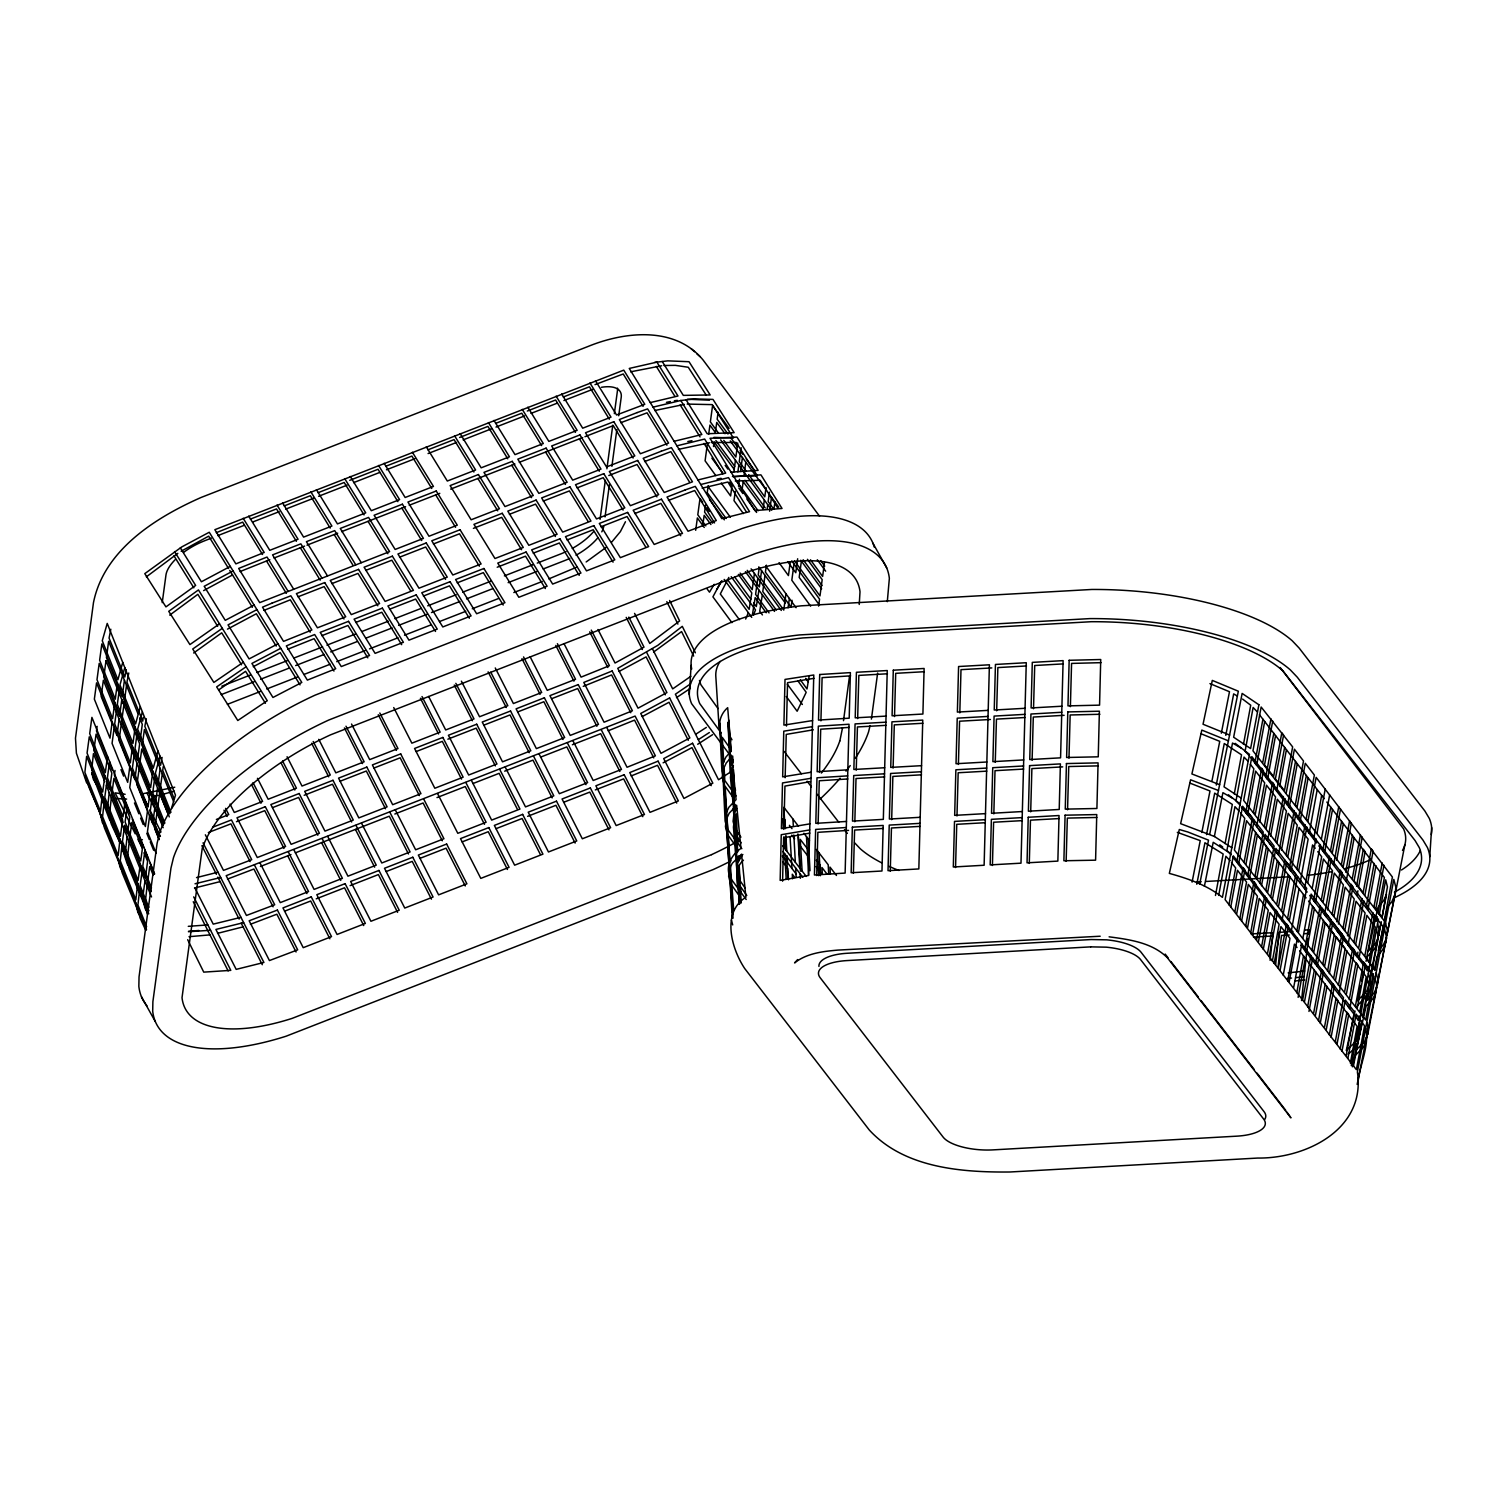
<?xml version="1.0" encoding="UTF-8"?>
<svg xmlns="http://www.w3.org/2000/svg" width="1507" height="1507" viewBox="0 0 1507 1507"><rect width="100%" height="100%" fill="white"/><g stroke="black" fill="none" stroke-linecap="round" stroke-linejoin="round"><path stroke-width="1.5" d="M118.111 858.651L120.108 867.505L122.952 872.176L104.435 827.833L102.495 819.638L84.825 775.446C90.194 793.285 99.952 809.862 105.584 827.852L102.344 822.558L100.423 814.458L146.537 929.706M120.183 863.831L122.199 872.779L140.339 916.482L137.872 912.451L135.8 902.844M143.146 899.98L145.124 908.608L148.082 913.468L129.282 869.03L127.379 861.024L148.741 913.807M145.237 905.161L147.234 913.882M137.872 908.024L139.963 917.725L145.783 930.384M782.585 881.181L783.621 837.76L809.843 833.126M783.828 829.415L784.94 786.089L810.427 781.624M785.147 777.725L786.258 734.399L813.309 729.821M786.466 726.054L787.558 682.709L813.968 678.32M816.7 875.548L817.868 832.316L848.554 830.395M818.113 823.99L819.281 780.758L847.819 778.968M819.525 772.432L820.693 729.2L849.213 727.41M820.919 720.873L822.106 677.641L850.607 675.852M853.395 873.288L854.601 830.056L883.215 828.454M854.827 821.729L856.014 778.516L884.628 776.896M856.24 770.171L857.426 726.958L886.041 725.338M857.653 718.632L858.839 675.4L887.453 673.78M890.26 871.216L891.447 827.983L920.061 826.382M891.673 819.657L892.86 776.425L921.493 774.824M893.105 768.099L894.291 724.886L922.906 723.266M894.518 716.541L895.704 673.328L924.318 671.708M955.551 867.542L956.738 824.31L985.371 822.709M956.983 815.984L958.169 772.752L986.784 771.151M958.395 764.426L959.582 721.213L990.4 719.479M959.808 712.868L960.995 669.654L991.813 667.921M992.416 865.47L993.603 822.238L1022.217 820.637M993.829 813.912L995.016 770.68L1023.63 769.079M995.26 762.354L996.447 719.122L1025.061 717.52M996.673 710.795L997.86 667.582L1026.474 665.962M1029.281 863.398L1030.468 820.166L1059.082 818.565M1030.694 811.84L1031.881 768.608L1062.699 766.875M1032.107 760.282L1033.293 717.049L1064.112 715.316M1033.519 708.723L1034.706 665.51L1063.339 663.89M1066.146 861.326L1067.333 818.094L1096.795 817.472M1067.559 809.768L1068.746 766.536L1098.339 765.876M1068.972 758.209L1070.158 714.977L1099.884 714.28M1070.384 706.651L1071.571 663.419L1100.995 662.666M689.264 694.463L691.148 665.322M1429.766 856.767L1431.65 827.644M722.644 762.297L719.574 722.833L721.91 771.414L723.624 778.196M732.553 912.658L729.369 869.52L728.635 876.321L730.028 881.765M1385.555 923.169L1387.382 930.384L1386.911 935.376L1395.407 891.579L1395.821 887.152L1393.805 879.391L1357.393 1072.004C1366.039 1129.026 1306.343 1158.657 1257.761 1158.054L1009.973 1171.994C961.428 1172.465 904.143 1168 869.238 1129.949L744.778 968.624C731.347 948.562 721.363 912.526 745.908 897.23L741.576 854.149L732.214 863.36L729.275 869.727M1374.384 969.397L1377.134 956.38L1382.371 950.314L1385.442 943.627L1386.61 937.806L1383.464 944.625L1378.378 950.54L1387.646 906.705L1391.752 901.94L1395.162 894.009L1357.167 1084.418M1270.1 960.336L1273.019 932.682L1251.017 933.926M1275.657 964.593L1279.066 932.343L1286.582 931.929M1301.539 1000.554L1306.946 949.711M1307.36 945.944L1308.133 938.541M1308.585 934.265L1309.093 929.593L1305.213 930.139M1278.03 967.664L1281.477 935.47L1289.257 935.037M97.126 726.336L96.505 730.989L107.901 759.114M102.25 795.3L100.479 811.406L84.882 772.394L86.634 756.307L148.515 910.793M104.887 775.841L102.683 792.117L87.067 753.104L89.271 736.829L122.594 820.015L120.39 836.291L104.774 797.297L106.959 781.022M107.524 756.363L105.32 772.639L89.704 733.645L91.908 717.37L154.543 873.759M112.196 721.872L109.992 738.147L94.357 699.154L96.561 682.878L147.573 810.257L145.388 826.533L129.753 787.539L131.957 771.264M114.815 702.413L112.611 718.688L96.994 679.695L99.198 663.419L163.566 824.141M117.452 682.954L115.248 699.229L99.632 660.217L101.836 643.941L169.669 813.347M104.341 800.481L102.57 816.606L118.168 855.599L119.957 839.493M109.597 761.562L107.393 777.838L123.009 816.832L125.213 800.556M114.268 727.071L112.064 743.347L127.681 782.34L129.885 766.065M116.906 707.612L114.702 723.887L130.318 762.881L132.522 746.605M119.524 688.134L117.339 704.409L132.955 743.403L135.159 727.128M109.22 792.588L107.468 808.675L91.701 769.738L93.434 753.651L104.831 781.775M119.147 719.159L116.943 735.435L114.325 728.955M124.422 680.222L122.218 696.498L106.432 657.561L108.636 641.285L137.985 713.696M111.33 797.768L109.559 813.855L125.345 852.811L127.097 836.705M115.022 770.454L114.381 775.107L130.167 814.044M121.257 724.34L119.053 740.615L134.839 779.552L137.024 763.277M126.513 685.402L124.309 701.678L135.724 729.802M122.029 844.673L120.259 860.798L135.856 899.792L137.646 883.686M127.304 805.736L125.1 822.012L140.716 861.024L142.92 844.749M134.594 751.786L132.39 768.061L148.006 807.074L150.21 790.798M137.231 732.327L135.027 748.602L150.643 787.596L152.847 771.32M143.24 717.389L142.732 721.156L126.946 682.219L128.773 673.007M129.206 841.886L127.436 857.992L137.947 883.95M139.134 768.457L136.93 784.733L152.716 823.67L154.92 807.394M162.229 602.649L165.958 575.071A40.162 17.217 -29.1 0 1 175.019 559.813M140.283 864.208L138.079 880.484L122.463 841.49L124.667 825.214L151.039 891.07M139.718 888.866L137.928 904.991L146.612 926.654M142.355 869.407L140.151 885.683L148.835 907.346M144.992 849.929L142.788 866.205L151.472 887.868M152.301 795.979L150.097 812.254L159.629 836.084M154.92 776.519L152.716 792.795L164.866 823.123M143.278 893.425L144.992 880.823M157.557 787.935L155.353 804.211L139.567 765.273L141.771 748.998L168.52 815.004M160.175 768.457L157.99 784.733L155.353 778.252M147.083 886.003L145.312 902.109L148.816 910.755M157.011 812.574L154.807 828.85L159.196 839.663M162.285 773.637L160.081 789.913L169.726 813.705M163.246 766.573L162.718 770.454L174.115 798.578M600.05 519.369L605.324 480.3M606.888 468.809L612.784 425.144M614.347 413.653L617.456 390.671A40.162 17.18 -29.3 0 0 617.474 388.147M605.042 516.901L609.393 484.727M611.88 466.341L616.853 429.57M618.718 415.781L621.204 397.396A40.199 17.199 -29.1 0 0 601.481 387.28M695.688 530.294L697.364 517.956L704.24 527.45M707.292 444.546L705.088 460.822L715.825 475.609M708.667 434.374L709.929 425.087L715.298 432.471M702.752 525.679L704.165 515.319L710.927 524.549M705.54 505.146L704.598 512.116L712.698 523.193M708.177 485.668L707.235 492.657L726.148 518.502M713.47 446.543L714.092 441.89L734.361 469.581M715.467 431.718L716.729 422.431L724.999 433.715M718.104 412.259L717.162 419.229L727.975 433.997M731.856 486.667L730.612 495.954L721.213 483.012M733.871 471.842L735.435 460.219M737.752 443.077L735.868 457.017L723.793 440.383M735.265 491.339L734.003 500.625L743.403 513.586M737.884 471.861L738.844 464.891M741.161 447.749L739.259 461.707L745.984 470.938M738.505 486.271L739.466 479.283M740.521 471.446L742.405 457.506M742.254 488.607L743.196 481.637M743.931 476.118L745.814 462.159M754.423 573.451L752.219 589.727L740.125 573.074M763.088 509.328L764.35 500.023M766.046 487.533L764.784 496.839L748.678 474.648M757.814 578.123L755.61 594.398L769.041 612.897M759.189 567.951L758.247 574.939L783.772 610.071L785.957 593.796M767.12 509.347L767.741 504.694M769.437 492.205L768.174 501.511L773.543 508.914M758.944 590.122L756.307 606.567L753.613 602.875M761.562 570.663L759.377 586.939L747.208 570.324M769.606 511.193L771.509 497.235M762.354 594.794L759.735 611.22L762.429 614.913M764.991 575.316L762.787 591.592L776.293 610.052M766.366 565.163L765.424 572.133L791.1 607.208L792.042 600.238M773.976 508.876L774.918 501.906M790.308 561.64L788.425 575.58L779.025 562.638M788.104 607.773L789.367 598.467M794.019 563.976L791.815 580.252L810.634 606.153M797.655 558.777L795.771 572.717L787.652 561.64M801.385 561.113L799.181 577.388L819.45 605.079M809.033 676.775L806.998 688.982L800.274 679.732M818.602 606.097L819.544 599.127L791.759 560.868M824.499 562.507L822.615 576.465L810.521 559.813M842.564 727.636L839.851 740.954M843.506 720.666L849.477 676.492M859.235 604.458L860.007 591.874A154.599 66.195 -29.1 0 0 749.921 571.172L330.466 734.87A154.599 66.214 -29.1 0 0 202.202 848.592L182.027 997.672A154.599 66.214 -29.2 0 0 292.113 1018.393L711.587 854.657M871.404 719.103L877.639 673.045M887.303 601.67L889.356 578.387A187.339 80.191 -29.1 0 0 755.949 553.37L328.865 719.988A187.339 80.21 -29.1 0 0 173.456 857.766L170.95 868.145L152.885 1001.703L152.697 1011.159A187.339 80.21 -29.1 0 0 286.085 1036.213L713.188 869.558A187.339 80.267 -29.1 0 0 731.102 860.855M1218.692 895.422L1225.869 856.259L1230.051 860.685M1228.94 904.84L1235.683 867.994L1231.464 862.513M1236.757 862.174L1244.763 818.395L1240.487 812.857M1245.837 812.574L1253.843 768.796L1250.377 764.332M1262.904 719.216L1254.898 762.975L1256.687 765.292L1264.693 721.514M1230.729 907.157L1237.473 870.293L1246.553 882.066L1239.809 918.931M1238.528 864.472L1246.553 820.712L1306.098 897.889M1247.608 876.245L1255.632 832.467M1256.687 826.646L1264.693 782.887L1255.614 771.113L1247.608 814.873L1241.561 807.036L1307.172 892.069M1273.773 733.287L1265.767 777.047L1267.538 779.364L1275.544 735.586M1241.58 921.229L1248.323 884.364L1257.403 896.138L1250.659 933.003M1249.397 878.543L1257.403 834.784L1266.483 846.538L1259.739 883.403M1259.739 822.05L1266.483 785.185L1275.562 796.958L1267.557 840.718L1258.477 828.963M1276.617 791.118L1284.623 747.359M1252.449 935.301L1259.193 898.436L1268.272 910.209L1261.529 947.074M1261.51 885.702L1268.254 848.855M1270.589 836.121L1277.333 799.256L1286.413 811.03L1278.407 854.789L1269.327 843.035M1279.669 786.522L1286.413 749.657M1270.589 897.475L1277.333 860.61L1279.123 862.927L1272.379 899.792M1287.487 805.209L1295.493 761.431M1263.299 949.372L1270.043 912.526L1279.123 924.281L1272.379 961.146M1281.459 850.193L1288.202 813.328L1297.263 825.101L1289.257 868.861L1291.047 871.178L1299.053 827.4L1308.133 839.173L1300.127 882.932M1289.257 807.507L1297.263 763.748M1281.459 911.547L1288.202 874.7L1289.973 876.999L1281.967 920.758M1298.337 819.281L1306.343 775.502M1274.168 963.444L1280.912 926.598L1289.973 938.352L1283.248 975.217M1300.127 821.579L1308.133 777.819M1291.047 932.532L1299.053 888.772M1309.206 833.352L1317.212 789.574M1287.694 980.982L1294.438 944.117L1297.018 947.489M1296.755 931.383L1303.498 894.536M1304.572 888.716L1312.578 844.937L1315.178 848.309M1313.652 839.116L1321.658 795.338M1296.774 992.755L1303.517 955.89M1322.732 850.89L1330.738 807.112M1298.13 997.37L1305.288 958.207M1324.502 853.188L1332.508 809.429M1307.624 1006.827L1314.368 969.962M1315.441 964.141L1323.447 920.381M1333.582 864.961L1341.588 821.183M1308.98 1011.442L1316.157 972.279M1317.212 966.458L1325.218 922.68L1334.298 934.453L1327.554 971.299M1327.554 909.945L1334.298 873.08L1343.377 884.854L1336.634 921.719M1336.634 860.346L1343.377 823.5M1318.493 1020.898L1325.218 984.033M1345.713 872.12L1352.457 835.255M1320.264 1023.196L1327.008 986.35M1329.344 973.616L1336.087 936.751L1345.167 948.525L1338.423 985.371M1338.404 924.017L1345.148 887.152L1354.228 898.925L1347.484 935.79M1346.222 881.331L1354.228 837.572M1329.344 1034.97L1336.087 998.105L1337.858 1000.422L1331.114 1037.287M1356.564 886.191L1363.308 849.326L1365.097 851.643L1358.768 886.191M1338.932 994.601L1346.938 950.823M1357.072 895.403L1357.92 890.807M1340.194 1049.042L1346.938 1012.195L1348.727 1014.494L1341.984 1051.359M1349.274 999.442L1356.017 962.596L1357.807 964.894L1349.782 1008.673L1348.012 1006.356M1357.92 952.16L1357.091 956.775L1354.492 953.404M1358.768 947.564L1365.097 912.997L1356.017 901.243L1348.012 945.002L1351.892 950.05M1366.152 907.176L1374.158 863.398M1358.862 959.074L1366.868 915.314L1375.288 927.106L1368.959 961.673M1367.942 909.475L1375.948 865.715M1350.366 1063.151L1357.129 1026.305L1299.618 950.842M1359.031 1015.869L1358.184 1020.465L1355.754 1016.396M1359.879 1011.254L1366.209 976.706L1308.528 901.035M1368.111 966.27L1367.282 970.885L1364.89 966.891M1377.21 916.67L1376.362 921.286L1318.832 845.841M1378.057 912.074L1384.387 877.507L1326.838 802.063M1215.471 895.478L1223.157 854.017L1204.941 842.752L1196.784 884.251M1225.078 843.581L1232.33 804.418L1214.699 793.134L1206.542 834.633M1234.271 793.982L1241.523 754.819L1224.268 743.516L1216.281 785.053M1243.463 744.383L1250.716 705.219L1242.597 699.078M1351.27 1065.562L1378.415 919.025M1379.282 914.41L1385.687 879.843L1387.438 886.775L1382.126 917.405M1234.93 911.358L1243.124 867.58L1244.895 869.878L1236.72 913.656M1244.198 861.74L1252.392 817.962L1242.597 806.245L1234.403 850.023L1365.662 1020.051L1373.838 976.272L1311.128 894.103L1302.952 937.881M1262.753 762.542L1270.928 718.764M1245.988 864.057L1254.163 820.279L1246.609 810.483M1272.718 721.062L1264.524 764.84L1273.603 776.614L1281.798 732.835L1283.568 735.133L1275.393 778.912L1284.454 790.685L1292.648 746.907L1261.152 707.028L1252.957 750.806L1384.217 920.852L1392.411 877.055L1316.138 777.367L1307.963 821.145L1306.173 818.828L1314.368 775.05L1305.288 763.295L1297.094 807.074L1295.323 804.757L1303.498 760.978L1294.419 749.205L1286.243 793.002M1256.65 939.501L1264.825 895.723M1283.38 796.506L1275.186 840.284L1276.975 842.601L1285.151 798.823M1258.439 941.8L1266.615 898.021M1267.5 953.573L1275.694 909.795L1277.465 912.093L1269.29 955.871M1276.787 903.974L1284.962 860.196M1294.23 810.578L1286.055 854.356L1287.826 856.673L1296.02 812.895M1278.558 906.272L1286.733 862.494L1295.813 874.267L1287.637 918.046L1289.427 920.344L1297.602 876.565L1275.883 848.422L1267.707 892.201L1265.918 889.902L1274.112 846.124L1265.032 834.351L1256.838 878.129L1255.067 875.812L1263.243 832.034L1254.163 820.279M1278.369 967.645L1286.545 923.866L1288.334 926.165L1280.14 969.962M1305.1 824.668L1296.905 868.428L1298.695 870.745L1306.87 826.966M1289.22 981.716L1297.414 937.938M1298.507 932.117L1306.682 888.339L1297.602 876.565M1307.775 882.518L1315.95 838.74M1317.043 832.9L1325.218 789.122M1293.684 987.481L1301.86 943.702M1312.22 888.282L1320.396 844.504M1321.488 838.683L1329.664 794.886M1302.764 999.254L1310.939 955.476M1320.207 905.877L1312.032 949.655L1313.803 951.953L1321.978 908.175L1331.058 919.948L1322.882 963.727L1324.672 966.025L1332.847 922.246L1343.698 936.318L1335.522 980.096M1329.475 856.259L1321.3 900.037L1323.071 902.354L1331.265 858.576M1338.743 806.659L1330.568 850.438L1332.339 852.755L1340.533 808.976M1304.535 1001.552L1312.71 957.774M1313.614 1013.326L1321.79 969.547L1323.579 971.864L1315.385 1015.643M1349.613 820.731L1341.418 864.509L1343.208 866.826L1351.383 823.048M1324.465 1027.397L1332.659 983.619L1334.43 985.936L1326.254 1029.714M1333.752 977.798L1341.927 934.02M1352.288 878.581L1360.463 834.803M1362.253 837.12L1354.058 880.898L1363.138 892.653L1371.332 848.874L1373.103 851.191L1364.928 894.97M1344.602 991.87L1352.777 948.091L1354.567 950.39L1346.373 994.168M1353.87 942.271L1362.045 898.492M1355.66 944.569L1363.835 900.79M1346.184 1055.54L1354.379 1011.762L1345.299 1000.008L1337.105 1043.786L1335.334 1041.469L1343.509 997.691L1233.31 855.844L1225.116 899.622L1356.375 1069.65L1364.57 1025.871L1356.149 1014.079L1347.974 1057.857M1364.739 956.342L1372.915 912.564M1382.183 862.965L1374.007 906.743L1381.938 917.028M1365.417 964.48L1357.242 1008.258L1355.452 1005.941L1363.647 962.163L1371.521 972.373M1374.685 914.862L1366.51 958.64L1374.93 970.451L1383.125 926.673L1251.865 756.646L1243.671 800.424L1372.613 966.552M1375.778 909.041L1383.972 865.263M1225.794 735.378L1233.668 693.898L1237.247 695.97M1381.26 922.02L1378.641 935.847L1379.188 930.026L1377.568 923.621M1192.094 882.122L1200.231 840.623L1177.306 832.354M1201.832 832.486L1209.989 790.987L1190.003 783.131M1212.042 780.551L1219.747 741.35L1200.853 733.683M1221.329 733.212L1229.486 691.732L1209.933 683.594M1352.702 1066.429L1357.223 1043.39M1361.537 1021.426L1357.11 1040.282L1346.278 1050.511L1355.019 1011.027M1362.441 1016.811L1366.981 993.753L1365.21 997.577L1357.355 1005.621M1381.052 922.152L1368.13 987.933L1366.303 991.889L1357.298 1000.818M1381.957 917.537L1386.478 894.499L1383.577 900.772L1378.001 907.252L1368.299 951.105L1375.477 943.495L1377.869 938.296M1353.38 1066.278L1358.372 1040.904M1362.234 1021.256L1359.521 1035.083L1360.501 1028L1359.182 1022.82M1363.138 1016.641L1368.111 991.286L1368.752 984.749L1367.301 979.041M1395.105 894.668L1404.882 844.711M1199.723 883.969L1208.52 840.153L1187.761 831.958L1179.303 829.509L1169.338 873.401C1188.062 878.6 1207.069 885.099 1222.422 897.362L1249.491 754.367L1235.175 743.347M1209.688 834.313L1238.34 691.223L1212.306 680.41L1203.038 724.245L1229.637 735.039M1204.413 886.116L1213.21 842.3L1230.71 853.584M1357.769 998.614L1360.689 985.465M1361.669 981.076L1363.609 972.298M1366.039 961.334L1367.019 956.945L1374.403 949.165L1376.739 944.117M1352.363 1066.768L1354.85 1055.804L1363.59 1047.064L1365.512 1042.919L1366.679 1037.08L1364.702 1041.375L1356.187 1049.965L1366.133 1006.073L1372.971 998.689L1375.477 993.283L1376.644 987.443L1374.083 993L1367.452 1000.234L1373.48 973.729M110.821 629.229L109.069 638.101L124.855 677.039L126.23 669.692M146.273 718.707L144.842 726.336L160.609 765.273L162.097 757.399M171.534 808.204L175.49 795.15L107.223 623.408L102.269 640.758L117.885 679.751L122.745 662.44M748.339 612.69L745.682 619.057M752.539 614.027L755.177 597.582L766.196 612.746M870.104 725.545L868.597 731.78A187.339 80.267 -29.1 0 1 855.373 758.191M124.798 667.639L119.957 684.95L135.573 723.944L140.321 706.67M142.393 711.869L137.664 729.143L153.281 768.137L157.915 750.919M159.968 756.1L155.353 773.317L170.969 812.33M625.462 521.742L620.375 531.632L611.691 542.124M721.175 581.401L712.924 596.847L731.931 622.655M728.823 577.426L720.308 593.965L739.428 619.716M753.481 615.063L755.516 609.902L731.178 576.672M1358.127 1083.627L1357.845 1084.268C1359.031 1065.694 1369.825 1046.856 1365.681 1028.226M722.889 763.54L725.847 757.154L731.309 750.806L727.674 707.687C720.403 713.96 717.916 723.379 720.61 732.572L726.487 812.424L728.842 807.319L736.075 799.614L731.799 756.533L726.186 763.051L723.303 769.286M733.099 759.886L731.63 763.051L731.159 756.25M734.418 782.981L732.685 780.099L732.063 768.721L733.438 765.726M736.64 808.43L735.002 811.953L732.025 768.796M736.961 814.307L735.416 817.698L737.771 851.756M714.186 584.32L709.496 592.176L707.084 588.917M716.842 589.312L721.966 580.741M741.915 855.693L736.659 864.604L737.262 875.586L733.438 827.136L734.267 820.166L737.243 863.323M743.46 860.158C730.518 871.649 740.596 889.676 738.901 904.068M797.617 959.563L794.585 962.916C806.735 953.215 823.029 951.388 837.986 950.088L1100.185 936.224M146.349 576.842L177.826 553.352M169.745 615.139L197.85 594.323L217.686 626.309M193.668 653.002L221.717 632.827L241.553 664.794M606.191 547.342L586.166 561.96M1348.049 1054.015C1356.036 1048.627 1362.008 1038.229 1358.108 1028.641M219.005 689.679L245.584 671.312L265.42 703.298M690.884 676.285L672.687 688.887L652.456 648.801M690.507 683.895L675.381 694.218L718.538 779.759L732.138 771M690.357 688.379L676.473 697.628M181.141 551.223L208.701 536.153L228.574 568.497M203.615 590.612L232.53 574.958L252.385 607.283M219.532 623.804L189.92 644.582L168.746 611.315L198.453 589.934L267.266 700.717L237.786 720.516L216.669 686.891L246.206 666.697M222.32 628.325L192.726 649.008L213.862 682.426L243.399 662.195M653.642 652.022L681.578 631.584L693.672 656.072M695.612 734.323L706.35 727.41M698.306 739.654L709.364 732.534M697.684 744.27L712.566 734.681M227.482 629.135L256.36 613.745L276.214 646.089M253.27 666.697L280.189 652.531L300.044 684.875M230.27 566.406L201.392 581.777L180.331 547.851M233.076 570.946L204.199 586.298L225.259 620.338L254.118 605.079M256.925 609.619L228.047 624.878L249.107 658.917L277.966 643.772M280.754 648.311L251.914 663.438L272.955 697.477L301.796 682.483L209.247 532.254L181.782 546.909L144.785 573.64L165.94 606.888L195.646 585.432L174.567 551.562M576.804 567.141L548.793 578.914M619.076 671.425L646.107 656.882L665.284 694.84M642.246 716.56L669.033 702.262L688.266 740.295M663.118 762.825L691.977 747.623L711.21 785.656M216.311 532.687L242.665 522.119L262.519 554.501M240.084 571.549L269.791 559.681M263.876 610.41L290.305 599.824L310.159 632.205M287.649 649.272L314.115 638.685L333.97 671.067M250.388 519.105L276.516 508.914L296.37 541.296M284.239 505.9L310.367 495.709L330.203 528.09M318.09 492.695L344.199 482.485L364.054 514.885M349.756 480.319L378.05 469.28L397.905 501.661M385.773 466.266L411.901 456.075L431.755 488.456M427.95 449.821L454.059 439.611L473.914 472.011M459.616 437.463L487.91 426.406L507.765 458.806M495.633 423.392L521.761 413.201L541.616 445.582M527.299 411.034L555.612 399.995L575.448 432.377M563.335 396.981L589.444 386.79L609.299 419.172M595.001 384.624L623.239 373.981L643.093 406.363M211.244 538.187L204.669 540.749A40.162 17.217 -29.1 0 0 183.515 552.447M217.818 535.625L244.096 525.359M252.856 521.949L279.134 511.683M285.708 509.121L314.191 498.007M318.561 496.293L347.043 485.179M353.618 482.617L379.896 472.369M386.47 469.788L414.952 458.693M428.082 453.55L456.564 442.436M463.139 439.874L491.621 428.76M495.991 427.065L524.474 415.951M531.048 413.389L557.326 403.123M563.901 400.561L587.994 391.161A40.199 17.199 -29.1 0 1 592.609 389.446M274.048 558.023L304.584 546.099M306.995 545.157L337.7 533.177M341.656 531.632L405.59 506.691M409.245 505.259L439.78 493.354M450.668 489.097L514.923 464.024M519.312 462.31L582.7 437.576M584.961 436.691L613.274 425.633L633.11 458.034M620.771 422.714L647.068 412.824L666.904 445.205M298.028 596.81L324.156 586.619L344.01 619M331.879 583.605L357.988 573.413L377.843 605.795M365.711 570.399L391.839 560.208L410.526 590.687M399.562 557.194L425.69 547.003L445.545 579.385M433.413 543.97L459.522 533.779L479.377 566.18M473.405 528.373L501.699 517.334L521.554 549.716M509.423 514.32L535.55 504.129L555.405 536.511M543.274 501.096L569.401 490.905L588.069 521.384M577.124 487.891L603.233 477.7L623.088 510.082M608.79 475.534L637.084 464.495L656.939 496.877M644.6 461.556L670.879 451.667L689.566 482.146M321.839 635.671L347.966 625.48L367.821 657.862M355.69 622.466L381.817 612.256L401.672 644.657M389.541 609.242L415.649 599.051L435.504 631.452M423.392 596.037L449.5 585.846L469.355 618.228M457.224 582.832L483.351 572.641L503.206 605.023M497.216 567.235L525.51 556.177L545.364 588.578M533.252 553.163L559.361 542.972L579.215 575.354M567.084 539.958L593.212 529.767L613.066 562.149M600.935 526.753L627.063 516.562L645.731 547.041M634.786 513.548L660.895 503.357L680.75 535.738M668.449 500.399L694.689 490.528L714.544 522.91M221.83 686.175L250.294 675.061M256.868 672.499L287.536 660.537M294.11 657.975L322.573 646.861M326.962 645.147L355.445 634.033M362 631.471L388.297 621.204M394.872 618.642L421.15 608.395M427.724 605.833L456.188 594.719M462.762 592.157L491.244 581.043M504.393 575.9L532.856 564.786M537.245 563.091L561.339 553.691A40.162 17.142 -29.2 0 0 566.048 551.619M221.19 694.633L254.061 681.804M260.617 679.243L289.099 668.128M295.673 665.567L324.156 654.452M330.711 651.891L357.008 641.624M365.768 638.215L392.046 627.948M398.62 625.386L427.103 614.272M431.473 612.558L459.955 601.444M466.53 598.882L492.808 588.634M508.142 582.644L536.624 571.53M543.179 568.968L565.087 560.416A40.162 17.142 -29.2 0 0 569.816 558.381M227.406 704.334L260.202 691.543M266.758 688.982L297.369 677.039M303.924 674.477L330.165 664.229M336.72 661.667L365.146 650.572M369.516 648.877L397.942 637.781M404.498 635.219L430.738 624.972M439.479 621.562L465.72 611.333M472.275 608.771L498.516 598.524M513.812 592.552L542.237 581.457M216.368 819.469L228.763 814.628L225.56 808.355M212.864 827.173L231.456 819.921L251.726 859.706L223.488 870.387L205.348 834.803M236.467 821.692L264.761 810.653L283.975 848.422M272.503 807.639L298.612 797.448L317.807 835.217M304.169 795.282L332.463 784.224L351.658 822.012M340.186 781.21L366.314 771.019L385.509 808.788M374.037 768.005L400.146 757.814L419.342 795.583M416.196 751.56L442.323 741.35L461.519 779.138M447.862 739.183L476.174 728.145L495.37 765.914M483.898 725.131L510.006 714.94L529.202 752.709M517.73 711.926L543.857 701.735L563.053 739.504M551.581 698.721L577.708 688.529L596.904 726.299M583.247 686.363L611.597 674.929L630.793 712.717M260.428 866.468L291.002 854.544M295.372 852.849L389.277 816.21L408.472 853.979M394.815 814.025L423.109 802.986L442.305 840.774M436.992 797.58L465.286 786.541L484.482 824.31M473.01 783.527L499.137 773.336L517.259 808.995M504.675 771.17L532.969 760.112L552.165 797.9M540.693 757.098L566.82 746.907L586.016 784.676M572.377 744.741L600.671 733.702L619.867 771.471M608.225 730.763L634.56 720.12L653.755 757.889M284.578 911.189L310.687 900.998L329.882 938.786M316.244 898.831L344.538 887.793L363.733 925.562M350.095 885.626L378.389 874.587L397.584 912.357M386.112 871.573L412.221 861.382L431.435 899.152M419.963 858.368L446.072 848.177L465.267 885.946M462.122 841.904L488.249 831.713L507.445 869.482M495.973 828.699L522.081 818.508L540.222 854.186M527.638 816.342L555.932 805.303L575.128 843.072M563.656 802.289L589.783 792.098L608.979 829.867M595.322 789.932L623.634 778.874L642.83 816.662M631.207 775.935L657.523 765.292L676.718 803.08M208.324 832.542L230.929 823.858L250.124 861.627M227.482 879.071L253.892 869.03L273.087 906.8M250.407 924.281L276.855 914.203L296.05 951.991M630.623 371.815L661.667 365.768M650.289 402.595L677.98 396.002L656.901 362.132L629.248 368.443L721.796 518.653L749.544 511.664L728.503 477.625L700.755 484.519M653.077 407.135L680.787 400.504L701.848 434.525L674.119 441.287M654.716 410.526L684.31 404.422M676.926 445.827L704.636 439.064L725.696 473.104L697.967 479.961M678.414 449.369L709.401 442.775M702.149 488.174L727.9 482.014L746.605 512.342M174.737 787.219L141.771 793.963M161.984 794.585L174.209 791.137M217.988 872.195L196.532 877.601M220.681 877.488L195.025 883.78M220.116 881.614L194.497 888.019M240.95 917.33L213.222 924.13L195.006 888.188M243.644 922.623L215.915 929.442L236.185 969.378L263.913 962.464L203.049 842.846M243.079 926.862L217.554 933.36M666.452 402.35L670.408 401.54M687.814 441.532L691.958 440.684M717.031 479.113L721.062 478.284M153.921 796.223L157.952 795.395M1304.779 933.737L1309.3 933.097M1304.685 971.017L1288.146 972.882M1295.606 977.723L1304.101 976.517M1304.629 979.889L1294.72 981.057M654.603 362.396L667.808 360.851L689.019 361.718L710.174 394.966L683.311 395.38L662.251 361.51M731.083 472.143L758.134 470.372L736.961 437.087L710.004 438.273L754.95 510.572L782.039 508.481L760.941 474.856L733.89 476.645M732.459 476.513L757.381 475.835L736.245 442.455L711.304 442.549M735.322 481.034L760.206 480.281L777.612 507.784M209.925 934.886L189.015 936.695M674.383 400.73L677.397 400.372M680.58 400.523L694.426 398.922L712.999 399.393L734.154 432.66L707.197 433.752L686.118 399.882M687.173 404.083L712.284 404.63L733.438 438.01L713.885 437.388M207.872 924.921L188.281 926.334M198.999 930.497L188.601 931.269M210.566 930.271L188.432 931.722M812.574 720.572L783.904 725.093L785.015 679.412L813.78 675.004L808.524 875.492L780.155 880.389L781.248 834.708L809.711 829.924M812.424 726.638L783.772 731.178L782.66 776.858L811.218 772.224M811.067 778.271L782.51 782.943L781.398 828.624L809.881 823.858M1288.692 931.759L1292.912 931.401M1287.505 978.401L1291.556 978.062M886.041 716.108L855.222 717.841L856.428 672.273L887.246 670.54L883.328 819.375L852.51 821.108L853.716 775.54L884.534 773.807M988.196 710.362L957.378 712.095L958.584 666.527L989.402 664.794L984.128 865.244L953.309 866.996L954.515 821.409L985.333 819.676M1025.061 708.29L994.243 710.023L995.449 664.455L1026.267 662.722L1020.993 863.172L990.174 864.905L991.38 819.337L1022.198 817.604M1061.926 706.218L1031.108 707.951L1032.295 662.383L1063.113 660.631L1060.57 757.833L1029.752 759.566L1030.939 714.017L1061.757 712.265M885.89 722.173L855.072 723.906L853.866 769.474L884.684 767.741M988.046 716.428L957.228 718.161L956.022 763.729L986.84 761.996M1024.911 714.356L994.093 716.089L992.887 761.657L1023.705 759.924M847.838 769.813L817.152 771.716L818.339 726.148L849.025 724.245L845.126 873.08L814.439 875.002L815.645 829.415L846.312 827.513M921.549 765.669L890.731 767.402L891.937 721.834L922.755 720.101L918.837 868.936L888.019 870.669L889.224 825.101L920.042 823.349M847.669 775.879L816.982 777.782L815.796 823.349L846.482 821.447M921.399 771.735L890.58 773.468L889.375 819.036L920.193 817.303M986.689 768.061L955.871 769.794L954.666 815.362L985.484 813.629M1023.554 765.97L992.736 767.703L991.531 813.29L1022.349 811.538M1196.539 881.991L1201.23 881.727M1205.92 881.463L1290.312 876.716M1253.428 937.053L1271.023 936.073M663.947 365.504L675.324 365.353L688.266 367.256L706.218 395.098M687.362 399.204L709.477 400.184M126.626 799.106L116.453 798.484M125.138 794.283L115.116 792.852L135.234 833.842M142.393 839.757L137.909 839.267L141.941 847.405M1109.114 936.827C1129.421 939.52 1152.309 942.61 1167.416 957.793L1290.934 1117.874L1287.016 1112.185M1231.822 847.763L1214.378 836.46L1222.912 792.663L1232.538 798.239M1228.45 740.86L1201.814 730.085L1191.905 773.958L1219.653 784.676M1218.485 790.516L1190.587 779.797L1180.621 823.67L1214.567 836.536M1241.146 748.037L1232.519 743.045L1224.042 786.842L1241.203 798.145M819.544 516.185L703.053 359.966C675.098 326.002 624.783 331.483 588.276 346.384L201.109 497.461C155.485 517.598 103.926 550.074 93.453 602.725L75.482 738.204L76.405 753.217L86.653 782.887M1228.412 794.792L1240.11 803.966M1219.785 844.824L1222.742 847.066M696.799 353.712L700.077 356.65M691.28 348.795L694.501 351.696M1257.102 711.681L1253.127 707.48L1245.102 751.258L1249.133 755.516M1248.079 761.336L1244.028 757.079L1236.023 800.857L1240.129 805.171M1239.074 811.011L1234.949 806.678L1226.924 850.438L1231.106 854.846M854.544 842.733L860.309 848.799A154.599 57.417 3.7 0 0 881.501 862.739M1280.178 667.507L1403.601 828.925A161.946 60.129 3.7 0 1 1402.508 850.419M1259.419 714.695L1324.257 798.71M1250.301 757.004L1316.609 842.959M1317.777 851.662L1321.658 856.711L1313.652 900.47L1315.423 902.787L1323.447 859.009L1332.527 870.782L1324.502 914.542L1326.292 916.859M1337.142 930.93L1346.222 942.704M1309.753 895.441L1363.684 965.328M1232.519 856.673L1298.45 942.12M1300.692 945.021L1354.567 1014.851M1165.175 954.082L1168.057 957.793M1170.92 961.523L1198.178 996.843M1201.06 1000.573L1254.144 1069.386M1257.008 1073.097L1285.716 1110.301M784.073 751.39L801.347 773.75M807.093 781.21L811.406 786.805M817.152 794.264L838.74 822.219M844.485 829.679L847.367 833.409M718.048 708.591L700.981 684.856A179.05 66.496 3.7 0 1 699.474 680.448M798.465 826.213L783.866 807.319L784.996 827.776M803.89 833.258L809.485 840.492M816.361 849.421L828.191 864.754L828.699 873.853M836.46 875.473L829.98 867.071L830.357 873.89M721.118 732.892L699.757 703.618A179.05 66.496 3.7 0 1 802.854 637.932L1091.219 621.713A179.05 66.496 3.7 0 1 1282.871 670.803L1415.054 840.529L1419.274 847.593A179.05 66.496 3.7 0 1 1394.389 892.219M730.65 749.167L722.267 737.356L723.756 762.354M789.385 825.29L791.985 828.662M808.016 849.458L800.236 839.38L802.12 871.178M816.285 860.177L820.185 865.206L820.712 874.305M827.155 874.248L821.955 867.523L822.37 874.343M728.879 753.632L691.6 703.656A187.339 69.567 3.7 0 1 799.463 634.937L1089.9 618.605A187.339 69.567 3.7 0 1 1290.406 669.975L1297.282 677.208L1423.022 840.171L1427.43 847.556A187.339 69.567 3.7 0 1 1394.559 897.645M791.759 835.123L794.603 838.834M798.898 844.391L808.901 857.351M816.04 866.6L821.748 874.022M782.642 845.823L806.264 876.434M782.887 851.474L802.817 877.3M735.981 795.941L724.829 780.532L724.019 766.893M782.303 855.976L796.336 874.173M733.551 798.088L725.168 786.277L727.749 829.453L741.84 848.705M782.642 861.721L787.841 868.446L788.5 879.805M794.886 877.583L792.286 874.211L792.55 878.769M740.917 837.157L735.397 829.02L734.267 808.562M741.218 842.884L735.717 834.765L736.735 852.943M745.098 888.019L738.129 877.941L736.98 857.502M746.775 895.497L738.43 883.686L739.579 904.143M746.191 899.491L730.65 878.374L728.088 835.198L736.433 847.009L736.716 851.549M739.334 895.93L730.989 884.119L733.024 918.196M787.332 684.235L802.364 704.485M786.296 696.498L797.146 711.247L806.188 692.316L797.938 680.938M730.669 437.689L737.432 446.92M740.125 450.612L742.838 454.304M746.248 458.976L754.367 470.052M820.675 560.604L824.725 566.142M730.236 440.892L766.328 490.171M768.796 493.543L778.723 507.106M817.303 559.775L825.648 571.172M715.882 440.553L734.794 466.398M744.967 480.281L765.255 507.972M803.174 559.775L822.087 585.601M742.537 480.752L763.465 509.328M800.744 560.227L821.654 588.804M711.888 458.166L722.701 472.934M729.463 482.165L732.157 485.857M709.496 499.533L724.358 519.84M758.793 566.877L785.26 603.007M745.419 571.662L774.523 611.409M734.681 577.03L750.9 599.183M805.623 678.301L808.317 681.993M729.087 428.365L712.566 405.609L710.362 421.885L718.406 432.98M720.666 439.874L771.772 510.251M807.413 559.304L822.182 579.649L819.978 595.924L794.453 560.792M725.187 465.399L727.862 469.091M736.64 481.166L758.115 510.76M738.882 488.061L742.913 493.599M746.907 499.1L756.608 512.455M708.007 486.422L730.405 517.278M765.82 566.048L796.073 607.717M702.676 502.189L700.002 498.497L697.798 514.772L705.841 525.868M706.708 507.746L709.401 511.438M751.089 568.855L781.285 610.448M738.355 574.412L751.786 592.91L749.149 609.355L727.655 579.781M724.17 579.404L751.748 617.38M656.317 366.389L674.91 396.379M680.184 404.893L700.02 436.879M704.052 443.397L722.851 473.82M173.983 555.819L193.819 587.805M595.51 380.8L616.551 414.99L644.789 404.328L623.766 370.138L214.842 529.692L235.864 563.882L264.215 552.485L243.192 518.295M589.972 382.966L610.994 417.156L582.7 428.195L561.678 394.005M556.121 396.171L577.162 430.362L548.849 441.4L527.827 407.21M522.27 409.377L543.311 443.567L515.017 454.624L493.976 420.415M488.438 422.582L509.46 456.791L481.166 467.829L460.125 433.62M454.587 435.787L475.609 469.996L447.315 481.034L426.293 446.825M412.409 452.251L433.451 486.441L405.157 497.498L384.115 463.289M378.577 465.456L399.6 499.646L371.306 510.703L350.264 476.495M344.726 478.661L365.749 512.87L337.455 523.909L316.432 489.7M361.284 562.657L340.262 528.448L368.556 517.41L389.597 551.619L259.713 602.63L238.671 568.44L267.022 557.044L288.044 591.234M355.746 564.824L334.705 530.615L306.411 541.672L327.452 575.862M310.875 491.866L331.917 526.075L303.604 537.114L282.581 502.905M277.024 505.071L298.066 539.28L269.772 550.319L248.73 516.129M321.895 578.029L300.854 543.839L272.56 554.877L293.601 589.067M229.742 570.399L232.53 574.958M579.423 438.857L599.277 471.239M545.572 452.062L565.426 484.444M511.721 465.267L531.575 497.649M477.889 478.473L497.743 510.854M435.711 494.936L455.566 527.318M401.86 508.142L421.715 540.523M368.028 521.347L387.883 553.728M334.177 534.552L352.864 565.031M300.326 547.757L320.181 580.157M266.494 560.981L286.33 593.362M96.975 785.222L93.377 779.307L91.72 772.752L109.22 818.904L112.931 824.988L105 804.644M731.988 739.749L730.292 736.904L730.537 741.444M735.604 790.177L733.005 785.844L733.89 801.743M872.873 543.104L886.719 567.913M141.488 996.805L155.334 1021.633M597.978 629.493L615.044 663.023L643.998 647.162L628.833 617.098M591.29 630.096L609.431 665.698L581.08 677.133L564.014 643.64M606.756 727.504L627.044 767.27L655.394 755.855L635.106 716.07L226.182 875.68L246.451 915.465L274.707 904.784L254.438 864.999M557.402 643.696L575.542 679.299L547.248 690.338L530.163 656.845M601.218 729.671L621.487 769.437L593.193 780.494L572.924 740.709M555.8 645.448L573.941 681.126M523.551 656.92L541.691 692.504L513.397 703.543L495.257 667.959M567.367 742.876L587.636 782.66L559.342 793.699L539.073 753.914M521.968 658.653L540.09 694.331M490.773 672.216L507.84 705.709L479.546 716.748L461.406 681.164M533.516 756.081L553.804 795.866L525.51 806.904L505.222 767.12M488.117 671.858L506.258 707.537M455.849 683.33L474.008 718.914L445.695 729.972L428.628 696.46M499.665 769.286L519.953 809.071L491.659 820.109L471.371 780.325M454.266 685.063L472.407 720.742M422.017 696.535L440.157 732.138L411.863 743.177L393.723 707.574M465.833 782.491L486.102 822.276L457.808 833.314L437.539 793.549M420.434 698.268L438.556 733.947M379.839 712.999L397.98 748.583L369.686 759.622L351.545 724.038M423.655 798.955L443.943 838.74L415.649 849.778L395.361 809.994M378.257 714.732L396.398 750.411M345.988 726.204L364.148 761.788L335.835 772.846L318.768 739.334M389.823 812.16L410.092 851.945L381.798 862.984L361.51 823.199M344.406 727.938L362.547 763.616M313.211 741.501L330.297 775.012L302.003 786.051L287.065 756.74M355.972 825.365L376.241 865.15L347.947 876.189L327.678 836.423M311.629 743.252L328.696 776.821M355.426 829.415L374.621 867.184M282.581 760.997L296.446 788.218L268.152 799.256L257.471 778.309M322.121 838.57L342.409 878.355L314.096 889.413L293.827 849.628M280.98 762.749L294.845 790.026M321.575 842.62L340.77 880.389M253.006 782.585L262.595 801.423L234.301 812.461L230.044 804.079M288.27 851.794L308.558 891.56L280.264 902.618L259.976 862.833M251.405 784.356L261.012 803.25M287.724 855.825L306.938 893.594M223.959 810.163L227.161 816.455M589.708 631.847L607.848 667.526M201.9 845.71L216.424 874.305M217.837 877.093L239.142 919.1M241.195 923.132L262.293 964.706M634.579 613.387L649.762 643.451L679.619 620.941L669.598 600.464M646.691 652.493L666.923 692.598L638.026 708.177L617.757 668.336L657.787 645.354L682.294 626.347L695.386 652.795M147.121 793.341L163.302 825.422M142.788 795.979L147.837 806M149.871 810.013L161.004 832.052M193.706 896.872L230.797 970.357L203.746 972.128L187.678 939.709M228.16 970.96L193.254 901.732M626.215 617.38L642.396 649.536M151.303 818.339L160.401 836.423M144.973 853.508L147.987 859.612M666.829 601.67L677.905 624.105M139.661 717.859L142.298 724.34L140.094 740.615L137.476 734.135M173.682 801.762L144.408 729.52L142.204 745.795L152.716 771.754M169.293 816.907L159.648 793.115L157.444 809.391L163.585 824.536M149.965 795.206L103.361 680.222L101.176 696.498L112.573 724.622M151.416 798.748L163.152 827.72M120.974 769.644L123.593 776.124M134.462 802.948L138.851 813.761M140.603 818.094L143.24 824.574M146.744 833.22L149.381 839.719M150.248 841.886L153.657 850.287M109.653 763.427L112.29 769.926M132.258 819.224L143.655 847.348M145.425 851.662L148.044 858.161M150.154 863.341L154.524 874.154M142.355 848.366L131.844 822.408L129.64 838.683L145.407 877.62L147.611 861.345L144.107 852.698M153.224 875.19L149.72 866.525L147.516 882.801L151.02 891.466M105.264 778.573L93.867 750.448L96.071 734.173L111.857 773.11L109.653 789.385L107.016 782.905M123.141 822.69L111.744 794.566L113.948 778.29L129.734 817.227L127.53 833.503L124.911 827.023M106.394 785.58L151.529 896.948M140.584 890.43L143.203 896.929M120.014 842.865L109.502 816.907L111.33 824.159L120.164 843.204M121.766 847.198L127.172 863.756L130.506 869.219L122.745 849.703M159.196 839.286L149.664 815.457L147.46 831.732L156.125 853.395M97.691 785.844L103.38 800.462M1384.462 929.009L1386.27 936.13L1385.781 941.197L1377.304 984.994L1377.831 979.362L1376.174 972.787M1376.494 929.442L1378.095 935.772L1377.53 941.668L1369.223 985.446L1369.844 979.004L1368.375 973.221M1375.062 978.608L1376.72 985.107L1376.174 990.834L1367.697 1034.631L1368.281 1028.339L1366.774 1022.405M723.982 783.941L722.286 777.235L722.814 771.735L725.093 820.957L726.657 827.098M726.996 832.844L725.47 826.778L726.054 820.618L728.936 863.775M729.671 876.019C725.357 865.47 732.176 854.168 740.992 848.422L736.659 805.341L729.2 813.196L726.901 818.169L730.085 861.307M731.441 920.042L732.685 924.921M730.518 867.052L733.683 910.19M728.653 719.913L730.838 751.71M738.072 856.296L738.392 860.836M738.788 866.582L741.293 902.919M737.639 869.049L739.994 903.126M719.103 727.693L715.844 676.831A161.927 60.129 3.7 0 1 720.082 661.422M722.833 765.311L729.162 867.787M729.595 874.776L732.27 918.121M798.465 837.063L800.481 871.159M790.064 836.668L791.947 868.465M784.94 819.525L785.467 828.624M785.882 835.443L786.824 851.342M787.087 855.882L787.502 862.701M732.685 756.024L733.099 762.825M733.495 769.644L734.173 781.003M734.587 787.822L734.983 794.641M735.586 804.926L735.868 809.485M736.132 814.025L737.884 843.562M738.618 856.127L738.901 860.667M739.165 865.206L740.238 883.403M740.521 887.943L740.785 892.483M731.046 755.987L731.592 765.066M731.856 769.606L733.193 792.343M734.21 809.447L736.094 841.264M737.111 858.368L738.053 874.267M738.6 883.366L738.995 890.185M733.137 803.947L730.462 777.593L731.065 771.264L733.871 814.42L733.08 821.315L734.436 826.665L733.4 808.487M731.309 755.082L731.799 764.181M819.111 853L820.373 875.718M817.34 850.683L818.715 875.68M808.261 838.928L810.013 870.745M806.471 836.611L808.619 875.247M797.9 833.936L799.784 868.032M800.104 873.777L800.349 878.317M792.946 819.073L793.322 825.893M793.831 834.991L795.338 862.268M795.658 868.013L796.148 877.112M785.505 836.856L786.258 850.494M786.579 856.24L787.822 878.977M782.849 818.64L783.339 827.739M783.847 836.818L784.469 848.196M784.789 853.942L786.183 878.939M593.777 531.387A40.162 17.142 -29.2 0 1 572.246 548.473M850.249 765.575A187.339 80.267 -29.1 0 1 845.992 771.17M840.134 778.252A187.339 80.267 -29.1 0 1 820.166 798.993M742.876 854.526A187.339 80.267 -29.1 0 1 737.017 857.747M603.761 526.113A40.162 17.142 -29.2 0 1 601.802 531.839M597.695 537.924A40.162 17.142 -29.2 0 1 576.032 555.216M839.795 740.973A154.599 66.138 -29.2 0 1 821.353 773.053M739.428 840.284A154.599 66.138 -29.2 0 1 711.568 854.62M146.951 1005.772A187.339 80.248 -29.1 0 1 138.851 986.35L139.04 976.875L157.105 843.317L159.61 832.957A187.339 80.21 -29.1 0 1 315.02 695.179L742.122 528.486A187.339 80.21 -29.2 0 1 874.286 547.116M818.941 966.42A40.162 14.919 3.7 0 1 847.48 953.253L1091.181 939.539L1106.741 939.841A40.18 14.919 3.7 0 1 1141.138 952.33L1264.09 1111.714A40.18 14.919 3.7 0 1 1264.712 1119.475M691.713 668.995A187.339 69.567 3.7 0 1 801.347 605.814L1091.784 589.463A187.339 69.567 3.7 0 1 1292.29 640.833L1299.166 648.085L1424.906 811.049L1429.314 818.433A187.339 69.567 3.7 0 1 1431.311 834.464M1420.329 850.532A179.05 66.496 3.7 0 1 1401.472 870.01M1369.938 859.913A154.599 57.417 3.7 0 1 1344.545 868.748M1332.226 871.573A154.599 57.417 3.7 0 1 1328.025 872.383M1325.896 872.76A154.599 57.417 3.7 0 1 1308.057 875.303M898.982 870.481A154.599 57.417 3.7 0 1 889.13 866.393M819.695 674.514L818.508 720.082L849.195 718.18L850.381 672.612L819.695 674.514M852.359 827.173L851.154 872.741L881.972 871.008L883.177 825.44L852.359 827.173M893.293 670.201L892.087 715.768L922.906 714.035L924.111 668.468L893.293 670.201M1028.226 817.265L1027.039 862.833L1057.857 861.1L1059.044 815.532L1028.226 817.265M1029.582 765.631L1028.396 811.199L1059.214 809.466L1060.401 763.898L1029.582 765.631M1065.091 815.193L1063.885 860.761L1095.589 860.177L1096.757 814.571L1065.091 815.193M1066.447 763.559L1065.261 809.127L1096.908 808.487L1098.076 762.881L1066.447 763.559M1067.804 711.926L1066.617 757.494L1098.245 756.815L1099.394 711.21L1067.804 711.926M1069.16 660.292L1067.973 705.879L1099.564 705.144L1100.732 659.52L1069.16 660.292M728.032 722.343L731.63 777.744L730.123 771.772L728.032 722.343M105.999 660.763L103.795 677.039L119.58 715.976L121.784 699.7L139.661 743.818L137.457 760.093L121.69 721.156L123.894 704.88L105.999 660.763M1312.578 906.291L1304.572 950.069L1306.362 952.367L1314.368 908.608L1312.578 906.291M1261.66 768.363L1253.485 812.141L1255.256 814.458L1263.431 770.68L1261.66 768.363M1253.975 881.652L1245.799 925.43L1247.57 927.728L1255.745 883.95L1253.975 881.652M1272.511 782.434L1264.335 826.213L1266.106 828.53L1274.3 784.751L1272.511 782.434M1340.345 870.349L1332.15 914.127L1333.94 916.426L1342.115 872.647L1340.345 870.349M1351.195 884.421L1343.02 928.199L1344.79 930.497L1352.966 886.719L1351.195 884.421M1258.891 704.749L1250.603 748.546L1233.649 737.224L1242.126 693.427L1258.891 704.749M669.617 697.929L640.72 713.47L660.989 753.312L689.867 737.94L669.617 697.929M692.561 743.252L663.683 758.605L683.952 798.446L712.83 783.188L692.561 743.252M271.844 603.214L262.501 607.17L283.542 641.379L311.874 629.983L290.851 595.792L271.844 603.214M295.485 642.039L286.33 645.919L307.371 680.109L335.722 668.75L314.68 634.541L295.485 642.039M612.143 670.992L583.793 682.426L604.062 722.211L632.413 710.777L612.143 670.992M658.088 761.148L629.738 772.582L650.007 812.348L678.357 800.933L658.088 761.148M402.407 504.205L374.113 515.243L395.135 549.452L423.429 538.413L402.407 504.205M436.239 490.999L407.945 502.038L428.986 536.247L457.28 525.19L436.239 490.999M478.416 474.535L450.122 485.593L471.145 519.783L499.457 508.744L478.416 474.535M512.267 461.33L483.973 472.369L504.996 506.578L533.29 495.539L512.267 461.33M546.099 448.125L517.805 459.164L538.847 493.373L567.141 482.315L546.099 448.125M579.95 434.92L551.656 445.959L572.698 480.149L600.992 469.11L579.95 434.92M613.801 421.715L585.507 432.754L606.53 466.944L634.824 455.905L613.801 421.715M637.178 412.579L619.339 419.549L640.381 453.739L668.618 443.077L647.596 408.887L637.178 412.579M324.702 582.587L296.389 593.626L317.431 627.816L345.725 616.777L324.702 582.587M358.534 569.382L330.24 580.421L351.282 614.611L379.576 603.572L358.534 569.382M392.385 556.158L364.091 567.216L385.114 601.406L413.427 590.367L392.385 556.158M426.236 542.953L397.942 553.992L418.965 588.201L447.259 577.162L426.236 542.953M460.068 529.748L431.774 540.787L452.816 574.996L481.11 563.957L460.068 529.748M502.245 513.284L473.952 524.342L494.974 558.532L523.287 547.493L502.245 513.284M536.096 500.079L507.802 511.118L528.825 545.327L557.119 534.288L536.096 500.079M569.947 486.874L541.635 497.913L562.676 532.122L590.97 521.064L569.947 486.874M603.78 473.669L575.486 484.708L596.527 518.917L624.821 507.859L603.78 473.669M637.631 460.464L609.337 471.503L630.359 505.693L658.672 494.654L637.631 460.464M661.196 451.252L643.188 458.298L664.21 492.488L692.467 481.826L671.425 447.636L661.196 451.252M348.531 621.336L320.219 632.375L341.26 666.565L369.554 655.526L348.531 621.336M382.364 608.131L354.07 619.17L375.111 653.36L403.405 642.321L382.364 608.131M416.215 594.907L387.921 605.965L408.962 640.155L437.256 629.116L416.215 594.907M450.066 581.702L421.772 592.741L442.794 626.95L471.088 615.911L450.066 581.702M483.917 568.497L455.604 579.536L476.645 613.745L504.939 602.706L483.917 568.497M526.075 552.033L497.781 563.091L518.822 597.281L547.116 586.242L526.075 552.033M559.926 538.828L531.632 549.885L552.655 584.076L580.948 573.037L559.926 538.828M593.777 525.623L565.464 536.662L586.506 570.87L614.799 559.832L593.777 525.623M627.609 512.418L599.315 523.456L620.357 557.665L648.65 546.608L627.609 512.418M661.46 499.213L633.166 510.251L654.189 544.46L682.501 533.403L661.46 499.213M685.214 489.945L667.017 497.046L688.04 531.236L716.296 520.574L695.254 486.365L685.214 489.945M265.307 806.716L236.995 817.755L257.283 857.54L285.577 846.501L265.307 806.716M299.14 793.511L270.846 804.55L291.134 844.334L319.427 833.277L299.14 793.511M332.99 780.287L304.697 791.345L324.966 831.111L353.278 820.072L332.99 780.287M366.841 767.082L338.548 778.139L358.817 817.905L387.111 806.867L366.841 767.082M400.692 753.877L372.38 764.916L392.668 804.7L420.962 793.662L400.692 753.877M442.851 737.432L414.557 748.47L434.826 788.255L463.139 777.198L442.851 737.432M476.702 724.208L448.408 735.265L468.677 775.031L496.971 763.992L476.702 724.208M510.553 711.003L482.24 722.041L502.528 761.826L530.822 750.787L510.553 711.003M544.385 697.798L516.091 708.836L536.379 748.621L564.673 737.582L544.385 697.798M578.236 684.592L549.942 695.631L570.211 735.416L598.505 724.377L578.236 684.592M277.401 910.077L249.164 920.777L269.433 960.562L297.689 949.843L277.401 910.077M311.252 896.853L282.958 907.911L303.227 947.677L331.521 936.638L311.252 896.853M345.103 883.648L316.809 894.687L337.078 934.472L365.372 923.433L345.103 883.648M378.954 870.443L350.641 881.482L370.929 921.267L399.223 910.228L378.954 870.443M412.786 857.238L384.492 868.277L404.761 908.062L433.074 897.023L412.786 857.238M446.637 844.033L418.343 855.072L438.612 894.857L466.906 883.818L446.637 844.033M488.795 827.569L460.502 838.608L480.79 878.393L509.083 867.354L488.795 827.569M522.646 814.364L494.353 825.403L514.64 865.188L542.934 854.149L522.646 814.364M556.497 801.159L528.203 812.198L548.473 851.982L576.767 840.944L556.497 801.159M590.348 787.954L562.054 798.993L582.324 838.777L610.618 827.72L590.348 787.954M624.181 774.73L595.887 785.787L616.175 825.572L644.469 814.515L624.181 774.73M1090.691 946.867L847.009 960.581A40.162 14.919 3.7 0 0 820.147 977.685L943.118 1137.088A40.143 14.919 3.7 0 0 993.056 1149.879L1236.757 1136.165A40.18 14.919 3.7 0 0 1263.62 1119.042L1140.648 959.658A40.18 14.919 3.7 0 0 1106.27 947.168L1090.691 946.867"/></g></svg>
